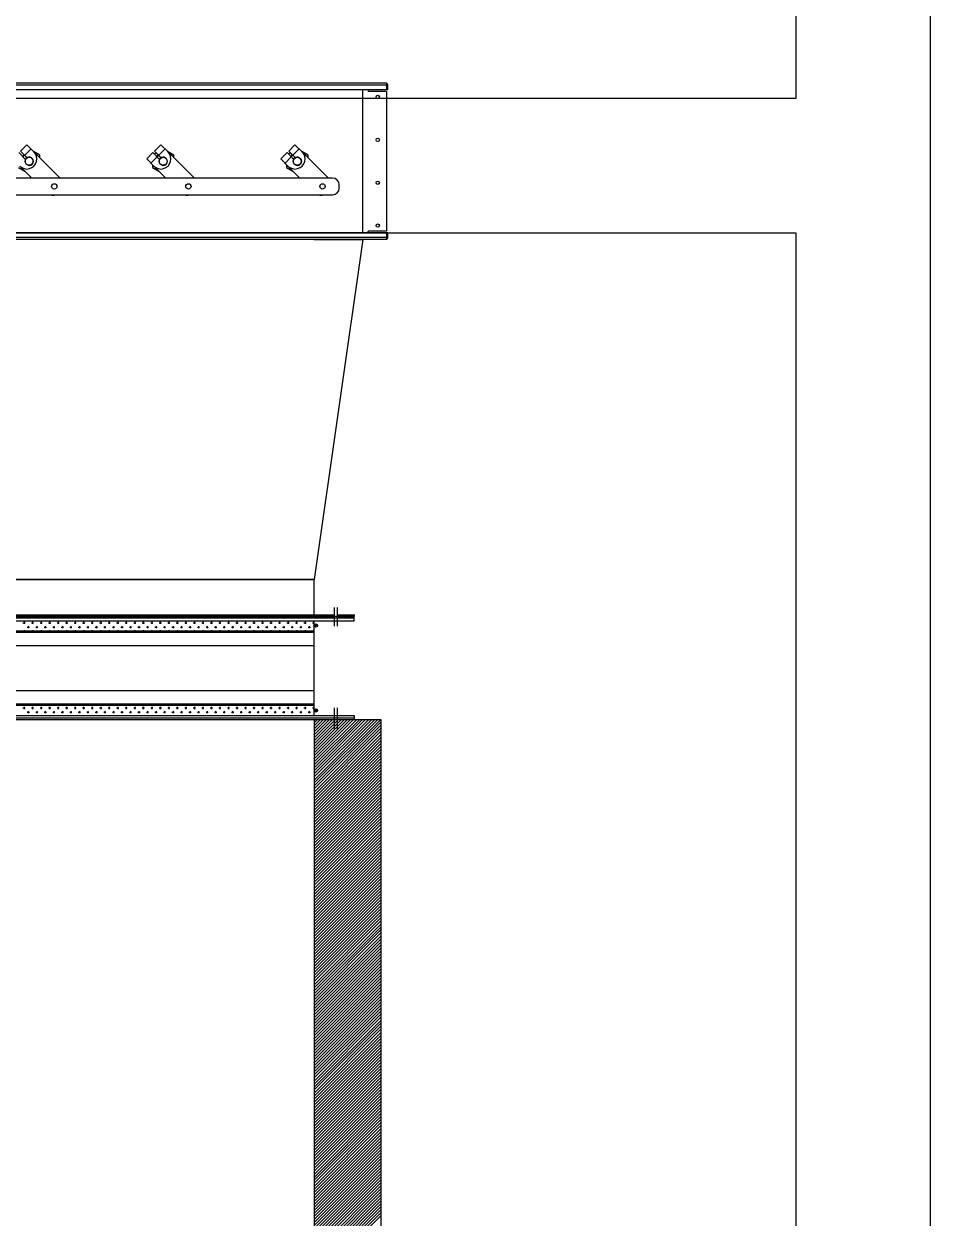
# Model space of a CAD drawing. Header units: millimetres. Extents: x -379292 to 1221486, y 92049 to 447512.
# Drawn here: x 127046 to 128398, y 212449 to 214230 of the extents above; entities that cross this region are included whole.
import ezdxf

# ---------------------------------------------------------------- set-up
doc = ezdxf.new("R2010")
doc.units = ezdxf.units.MM
doc.layers.add('05_WALL', color=3, linetype='Continuous')
doc.layers.add('_Systemair', color=3, linetype='Continuous', lineweight=30)
doc.layers.add('_Systemair Ventilation Equipments', color=7, linetype='Continuous', lineweight=30)

# ---------------------------------------------------------------- blocks, each defined once
blk = doc.blocks.new('GFL 1250')
at = {"layer": '_Systemair Ventilation Equipments', "color": 8}
for p, q in [((12063.17, 3746.23), (12063.17, 3748.73)), ((12063.42, 3748.73), (12063.17, 3748.73)), ((12063.42, 3748.73), (12063.17, 3748.73)), ((12063.42, 3746.23), (12063.42, 3748.73)), ((12063.42, 3746.23), (12063.17, 3746.23)), ((12063.17, 3614.68), (12063.17, 3745.78)), ((12063.42, 3745.78), (12063.17, 3745.78)), ((12063.42, 3614.68), (12063.42, 3745.78)), ((12057.92, 3617.73), (12057.92, 3742.73)), ((12063.22, 3742.73), (12057.92, 3742.73))]:
    blk.add_line(p, q, dxfattribs=at)
blk = doc.blocks.new('RSA 1250')
at = {"layer": '_Systemair Ventilation Equipments', "color": 8}
for p, q in [((12228.56, 3752.73), (12103.56, 3752.73)), ((12103.56, 3752.73), (12103.56, 3607.73)), ((12103.56, 3752.73), (12103.56, 3742.73)), ((12113.44, 3742.73), (12103.56, 3752.62)), ((12112.99, 3742.73), (12103.56, 3752.17)), ((12112.55, 3742.73), (12103.56, 3751.72)), ((12113.89, 3742.73), (12103.89, 3752.73)), ((12114.34, 3742.73), (12104.34, 3752.73)), ((12114.79, 3742.73), (12104.79, 3752.73)), ((12115.24, 3742.73), (12105.24, 3752.73)), ((12115.69, 3742.73), (12105.69, 3752.73)), ((12116.14, 3742.73), (12106.14, 3752.73)), ((12116.59, 3742.73), (12106.59, 3752.73)), ((12117.04, 3742.73), (12107.04, 3752.73)), ((12117.49, 3742.73), (12107.49, 3752.73)), ((12117.93, 3742.73), (12107.93, 3752.73)), ((12118.38, 3742.73), (12108.38, 3752.73)), ((12118.83, 3742.73), (12108.83, 3752.73)), ((12119.28, 3742.73), (12109.28, 3752.73)), ((12119.73, 3742.73), (12109.73, 3752.73)), ((12120.18, 3742.73), (12110.18, 3752.73)), ((12120.63, 3742.73), (12110.63, 3752.73)), ((12121.08, 3742.73), (12111.08, 3752.73)), ((12121.53, 3742.73), (12111.53, 3752.73)), ((12121.98, 3742.73), (12111.98, 3752.73)), ((12122.42, 3742.73), (12112.42, 3752.73)), ((12122.87, 3742.73), (12112.87, 3752.73)), ((12123.32, 3742.73), (12113.32, 3752.73)), ((12123.77, 3742.73), (12113.77, 3752.73)), ((12124.22, 3742.73), (12114.22, 3752.73)), ((12124.67, 3742.73), (12114.67, 3752.73)), ((12125.12, 3742.73), (12115.12, 3752.73)), ((12125.57, 3742.73), (12115.57, 3752.73)), ((12126.02, 3742.73), (12116.02, 3752.73)), ((12126.47, 3742.73), (12116.47, 3752.73)), ((12126.91, 3742.73), (12116.91, 3752.73)), ((12127.36, 3742.73), (12117.36, 3752.73)), ((12127.81, 3742.73), (12117.81, 3752.73)), ((12128.26, 3742.73), (12118.26, 3752.73)), ((12128.71, 3742.73), (12118.71, 3752.73)), ((12129.16, 3742.73), (12119.16, 3752.73)), ((12129.61, 3742.73), (12119.61, 3752.73)), ((12130.06, 3742.73), (12120.06, 3752.73)), ((12130.51, 3742.73), (12120.51, 3752.73)), ((12130.96, 3742.73), (12120.96, 3752.73)), ((12131.4, 3742.73), (12121.4, 3752.73)), ((12131.85, 3742.73), (12121.85, 3752.73)), ((12132.3, 3742.73), (12122.3, 3752.73)), ((12132.75, 3742.73), (12122.75, 3752.73)), ((12133.2, 3742.73), (12123.2, 3752.73)), ((12133.65, 3742.73), (12123.65, 3752.73)), ((12134.1, 3742.73), (12124.1, 3752.73)), ((12134.55, 3742.73), (12124.55, 3752.73)), ((12135, 3742.73), (12125, 3752.73)), ((12135.45, 3742.73), (12125.45, 3752.73)), ((12135.89, 3742.73), (12125.89, 3752.73)), ((12136.34, 3742.73), (12126.34, 3752.73)), ((12136.79, 3742.73), (12126.79, 3752.73)), ((12137.24, 3742.73), (12127.24, 3752.73)), ((12137.69, 3742.73), (12127.69, 3752.73)), ((12138.14, 3742.73), (12128.14, 3752.73)), ((12138.59, 3742.73), (12128.59, 3752.73)), ((12139.04, 3742.73), (12129.04, 3752.73)), ((12139.49, 3742.73), (12129.49, 3752.73)), ((12139.94, 3742.73), (12129.94, 3752.73)), ((12140.38, 3742.73), (12130.38, 3752.73)), ((12140.83, 3742.73), (12130.83, 3752.73)), ((12141.28, 3742.73), (12131.28, 3752.73)), ((12141.73, 3742.73), (12131.73, 3752.73)), ((12142.18, 3742.73), (12132.18, 3752.73)), ((12142.63, 3742.73), (12132.63, 3752.73)), ((12143.08, 3742.73), (12133.08, 3752.73)), ((12143.53, 3742.73), (12133.53, 3752.73)), ((12143.98, 3742.73), (12133.98, 3752.73)), ((12144.43, 3742.73), (12134.43, 3752.73)), ((12144.87, 3742.73), (12134.87, 3752.73)), ((12145.32, 3742.73), (12135.32, 3752.73)), ((12145.77, 3742.73), (12135.77, 3752.73)), ((12146.22, 3742.73), (12136.22, 3752.73)), ((12146.67, 3742.73), (12136.67, 3752.73)), ((12147.12, 3742.73), (12137.12, 3752.73)), ((12147.57, 3742.73), (12137.57, 3752.73)), ((12148.02, 3742.73), (12138.02, 3752.73)), ((12148.47, 3742.73), (12138.47, 3752.73)), ((12148.92, 3742.73), (12138.92, 3752.73)), ((12149.36, 3742.73), (12139.36, 3752.73)), ((12149.81, 3742.73), (12139.81, 3752.73)), ((12150.26, 3742.73), (12140.26, 3752.73)), ((12150.71, 3742.73), (12140.71, 3752.73)), ((12151.16, 3742.73), (12141.16, 3752.73)), ((12151.61, 3742.73), (12141.61, 3752.73)), ((12152.06, 3742.73), (12142.06, 3752.73)), ((12152.51, 3742.73), (12142.51, 3752.73)), ((12152.96, 3742.73), (12142.96, 3752.73)), ((12153.41, 3742.73), (12143.41, 3752.73)), ((12153.86, 3742.73), (12143.86, 3752.73)), ((12154.3, 3742.73), (12144.3, 3752.73)), ((12154.75, 3742.73), (12144.75, 3752.73)), ((12155.2, 3742.73), (12145.2, 3752.73)), ((12155.65, 3742.73), (12145.65, 3752.73)), ((12156.1, 3742.73), (12146.1, 3752.73)), ((12156.55, 3742.73), (12146.55, 3752.73)), ((12157, 3742.73), (12147, 3752.73)), ((12157.45, 3742.73), (12147.45, 3752.73)), ((12157.9, 3742.73), (12147.9, 3752.73)), ((12158.35, 3742.73), (12148.35, 3752.73)), ((12158.79, 3742.73), (12148.79, 3752.73)), ((12159.24, 3742.73), (12149.24, 3752.73)), ((12159.69, 3742.73), (12149.69, 3752.73)), ((12160.14, 3742.73), (12150.14, 3752.73)), ((12160.59, 3742.73), (12150.59, 3752.73)), ((12161.04, 3742.73), (12151.04, 3752.73)), ((12161.49, 3742.73), (12151.49, 3752.73)), ((12161.94, 3742.73), (12151.94, 3752.73)), ((12162.39, 3742.73), (12152.39, 3752.73)), ((12162.84, 3742.73), (12152.84, 3752.73)), ((12163.28, 3742.73), (12153.28, 3752.73)), ((12163.73, 3742.73), (12153.73, 3752.73)), ((12164.18, 3742.73), (12154.18, 3752.73)), ((12164.63, 3742.73), (12154.63, 3752.73)), ((12165.08, 3742.73), (12155.08, 3752.73)), ((12165.53, 3742.73), (12155.53, 3752.73)), ((12165.98, 3742.73), (12155.98, 3752.73)), ((12166.43, 3742.73), (12156.43, 3752.73)), ((12166.88, 3742.73), (12156.88, 3752.73)), ((12167.33, 3742.73), (12157.33, 3752.73)), ((12167.77, 3742.73), (12157.77, 3752.73)), ((12168.22, 3742.73), (12158.22, 3752.73)), ((12168.67, 3742.73), (12158.67, 3752.73)), ((12169.12, 3742.73), (12159.12, 3752.73)), ((12169.57, 3742.73), (12159.57, 3752.73)), ((12170.02, 3742.73), (12160.02, 3752.73)), ((12170.47, 3742.73), (12160.47, 3752.73)), ((12170.92, 3742.73), (12160.92, 3752.73)), ((12171.37, 3742.73), (12161.37, 3752.73)), ((12171.82, 3742.73), (12161.82, 3752.73)), ((12172.26, 3742.73), (12162.26, 3752.73)), ((12172.71, 3742.73), (12162.71, 3752.73)), ((12173.16, 3742.73), (12163.16, 3752.73)), ((12173.61, 3742.73), (12163.61, 3752.73)), ((12174.06, 3742.73), (12164.06, 3752.73)), ((12174.51, 3742.73), (12164.51, 3752.73)), ((12174.96, 3742.73), (12164.96, 3752.73)), ((12175.41, 3742.73), (12165.41, 3752.73)), ((12175.86, 3742.73), (12165.86, 3752.73)), ((12176.31, 3742.73), (12166.31, 3752.73)), ((12176.75, 3742.73), (12166.75, 3752.73)), ((12177.2, 3742.73), (12167.2, 3752.73)), ((12177.65, 3742.73), (12167.65, 3752.73)), ((12178.1, 3742.73), (12168.1, 3752.73)), ((12178.55, 3742.73), (12168.55, 3752.73)), ((12179, 3742.73), (12169, 3752.73)), ((12179.45, 3742.73), (12169.45, 3752.73)), ((12179.9, 3742.73), (12169.9, 3752.73)), ((12180.35, 3742.73), (12170.35, 3752.73)), ((12180.8, 3742.73), (12170.8, 3752.73)), ((12181.24, 3742.73), (12171.24, 3752.73)), ((12181.69, 3742.73), (12171.69, 3752.73)), ((12182.14, 3742.73), (12172.14, 3752.73)), ((12182.59, 3742.73), (12172.59, 3752.73)), ((12183.04, 3742.73), (12173.04, 3752.73)), ((12183.49, 3742.73), (12173.49, 3752.73)), ((12183.94, 3742.73), (12173.94, 3752.73)), ((12184.39, 3742.73), (12174.39, 3752.73)), ((12184.84, 3742.73), (12174.84, 3752.73)), ((12185.29, 3742.73), (12175.29, 3752.73)), ((12185.73, 3742.73), (12175.73, 3752.73)), ((12186.18, 3742.73), (12176.18, 3752.73)), ((12186.63, 3742.73), (12176.63, 3752.73)), ((12187.08, 3742.73), (12177.08, 3752.73)), ((12187.53, 3742.73), (12177.53, 3752.73)), ((12112.1, 3742.73), (12103.56, 3751.27)), ((12111.65, 3742.73), (12103.56, 3750.82)), ((12111.2, 3742.73), (12103.56, 3750.37)), ((12110.75, 3742.73), (12103.56, 3749.92)), ((12110.3, 3742.73), (12103.56, 3749.48)), ((12109.85, 3742.73), (12103.56, 3749.03)), ((12109.4, 3742.73), (12103.56, 3748.58)), ((12108.95, 3742.73), (12103.56, 3748.13)), ((12108.5, 3742.73), (12103.56, 3747.68)), ((12108.06, 3742.73), (12103.56, 3747.23)), ((12107.61, 3742.73), (12103.56, 3746.78)), ((12107.16, 3742.73), (12103.56, 3746.33)), ((12106.71, 3742.73), (12103.56, 3745.88)), ((12106.26, 3742.73), (12103.56, 3745.43)), ((12105.81, 3742.73), (12103.56, 3744.99)), ((12105.36, 3742.73), (12103.56, 3744.54)), ((12104.91, 3742.73), (12103.56, 3744.09)), ((12104.46, 3742.73), (12103.56, 3743.64)), ((12104.01, 3742.73), (12103.56, 3743.19)), ((12103.57, 3742.73), (12103.56, 3742.74)), ((12103.56, 3742.73), (12228.56, 3742.73))]:
    blk.add_line(p, q, dxfattribs=at)
blk = doc.blocks.new('EVH 1250')
at = {"layer": '_Systemair Ventilation Equipments', "color": 8}
for p, q in [((12307.23, 3748.71), (12307.23, 3611.71)), ((12307.88, 3748.71), (12307.23, 3748.71)), ((12307.48, 3748.71), (12307.48, 3611.71)), ((12307.88, 3611.71), (12307.88, 3748.71)), ((12321.98, 3611.71), (12321.98, 3748.71)), ((12321.98, 3748.71), (12322.63, 3748.71)), ((12322.38, 3748.71), (12322.38, 3611.71)), ((12322.63, 3748.71), (12322.63, 3611.71)), ((12308.68, 3746.21), (12305.91, 3746.21)), ((12308.68, 3745.77), (12305.91, 3745.77)), ((12324.2, 3746.21), (12320.83, 3746.21)), ((12324.2, 3745.77), (12320.83, 3745.77)), ((12321.98, 3742.75), (12307.88, 3742.75)), ((12308.17, 3742.49), (12308.17, 3742.75)), ((12308.67, 3743.23), (12308.35, 3742.91)), ((12308.81, 3743.09), (12308.49, 3742.77)), ((12309.35, 3617.75), (12309.35, 3742.75)), ((12309.55, 3617.75), (12309.55, 3742.75)), ((12311.55, 3617.75), (12311.55, 3742.75)), ((12318.28, 3617.75), (12318.28, 3742.75)), ((12320.28, 3617.75), (12320.28, 3742.75)), ((12320.48, 3617.75), (12320.48, 3742.75)), ((12321.98, 3742.75), (12320.53, 3742.75)), ((12320.87, 3742.49), (12320.87, 3742.75)), ((12321, 3743.09), (12321.32, 3742.77)), ((12321.14, 3743.23), (12321.46, 3742.91)), ((12308.01, 3742.65), (12308.33, 3742.65)), ((12308.01, 3741.38), (12308.33, 3741.38)), ((12308.17, 3741.22), (12308.17, 3741.54)), ((12308.65, 3742.01), (12308.96, 3742.01)), ((12308.81, 3741.85), (12308.81, 3742.17)), ((12308.81, 3740.58), (12308.81, 3740.9)), ((12309.28, 3742.65), (12309.35, 3742.65)), ((12309.28, 3741.38), (12309.35, 3741.38)), ((12320.71, 3742.65), (12321.03, 3742.65)), ((12320.71, 3741.38), (12321.03, 3741.38)), ((12320.87, 3741.22), (12320.87, 3741.54)), ((12321.35, 3742.01), (12321.66, 3742.01)), ((12321.51, 3741.85), (12321.51, 3742.17)), ((12321.51, 3740.58), (12321.51, 3740.9)), ((12308.01, 3740.11), (12308.33, 3740.11)), ((12308.17, 3739.95), (12308.17, 3740.27)), ((12308.65, 3740.74), (12308.96, 3740.74)), ((12308.65, 3739.47), (12308.96, 3739.47)), ((12308.81, 3739.31), (12308.81, 3739.63)), ((12309.28, 3740.11), (12309.35, 3740.11)), ((12320.71, 3740.11), (12321.03, 3740.11)), ((12320.87, 3739.95), (12320.87, 3740.27)), ((12321.35, 3740.74), (12321.66, 3740.74)), ((12321.35, 3739.47), (12321.66, 3739.47)), ((12321.51, 3739.31), (12321.51, 3739.63)), ((12308.01, 3738.84), (12308.33, 3738.84)), ((12308.01, 3737.57), (12308.33, 3737.57)), ((12308.17, 3738.68), (12308.17, 3739)), ((12308.17, 3737.41), (12308.17, 3737.73)), ((12308.65, 3738.2), (12308.96, 3738.2)), ((12308.81, 3738.04), (12308.81, 3738.36)), ((12309.28, 3738.84), (12309.35, 3738.84)), ((12309.28, 3737.57), (12309.35, 3737.57)), ((12320.71, 3738.84), (12321.03, 3738.84)), ((12320.71, 3737.57), (12321.03, 3737.57)), ((12320.87, 3738.68), (12320.87, 3739)), ((12320.87, 3737.41), (12320.87, 3737.73)), ((12321.35, 3738.2), (12321.66, 3738.2)), ((12321.51, 3738.04), (12321.51, 3738.36)), ((12308.01, 3736.3), (12308.33, 3736.3)), ((12308.17, 3736.14), (12308.17, 3736.46)), ((12308.65, 3736.93), (12308.96, 3736.93)), ((12308.65, 3735.66), (12308.96, 3735.66)), ((12308.81, 3736.77), (12308.81, 3737.09)), ((12308.81, 3735.5), (12308.81, 3735.82)), ((12309.28, 3736.3), (12309.35, 3736.3)), ((12320.71, 3736.3), (12321.03, 3736.3)), ((12320.87, 3736.14), (12320.87, 3736.46)), ((12321.35, 3736.93), (12321.66, 3736.93)), ((12321.35, 3735.66), (12321.66, 3735.66)), ((12321.51, 3736.77), (12321.51, 3737.09)), ((12321.51, 3735.5), (12321.51, 3735.82)), ((12308.01, 3735.03), (12308.33, 3735.03)), ((12308.01, 3733.76), (12308.33, 3733.76)), ((12308.17, 3734.87), (12308.17, 3735.19)), ((12308.17, 3733.6), (12308.17, 3733.92)), ((12308.65, 3734.39), (12308.96, 3734.39)), ((12308.81, 3734.23), (12308.81, 3734.55)), ((12309.28, 3735.03), (12309.34, 3735.03)), ((12309.28, 3733.76), (12309.34, 3733.76)), ((12320.71, 3735.03), (12321.03, 3735.03)), ((12320.71, 3733.76), (12321.03, 3733.76)), ((12320.87, 3734.87), (12320.87, 3735.19)), ((12320.87, 3733.6), (12320.87, 3733.92)), ((12321.35, 3734.39), (12321.66, 3734.39)), ((12321.51, 3734.23), (12321.51, 3734.55)), ((12308.01, 3732.49), (12308.33, 3732.49)), ((12308.17, 3732.33), (12308.17, 3732.65)), ((12308.65, 3733.12), (12308.96, 3733.12)), ((12308.81, 3732.96), (12308.81, 3733.28)), ((12308.81, 3731.69), (12308.81, 3732.01)), ((12309.28, 3732.49), (12309.34, 3732.49)), ((12320.71, 3732.49), (12321.03, 3732.49)), ((12320.87, 3732.33), (12320.87, 3732.65)), ((12321.35, 3733.12), (12321.66, 3733.12)), ((12321.51, 3732.96), (12321.51, 3733.28)), ((12321.51, 3731.69), (12321.51, 3732.01)), ((12321.98, 3732.49), (12321.98, 3732.49)), ((12308.01, 3731.22), (12308.33, 3731.22)), ((12308.17, 3731.06), (12308.17, 3731.38)), ((12308.65, 3731.85), (12308.96, 3731.85)), ((12308.65, 3730.58), (12308.96, 3730.58)), ((12308.81, 3730.42), (12308.81, 3730.74)), ((12309.28, 3731.22), (12309.34, 3731.22)), ((12320.71, 3731.22), (12321.03, 3731.22)), ((12320.87, 3731.06), (12320.87, 3731.38)), ((12321.35, 3731.85), (12321.66, 3731.85)), ((12321.35, 3730.58), (12321.66, 3730.58)), ((12321.51, 3730.42), (12321.51, 3730.74)), ((12321.98, 3731.22), (12321.98, 3731.22)), ((12308.01, 3729.95), (12308.33, 3729.95)), ((12308.01, 3728.68), (12308.33, 3728.68)), ((12308.17, 3729.79), (12308.17, 3730.11)), ((12308.17, 3728.52), (12308.17, 3728.84)), ((12308.65, 3729.31), (12308.96, 3729.31)), ((12308.81, 3729.15), (12308.81, 3729.47)), ((12309.28, 3729.95), (12309.34, 3729.95)), ((12309.28, 3728.68), (12309.34, 3728.68)), ((12320.71, 3729.95), (12321.03, 3729.95)), ((12320.71, 3728.68), (12321.03, 3728.68)), ((12320.87, 3729.79), (12320.87, 3730.11)), ((12320.87, 3728.52), (12320.87, 3728.84)), ((12321.35, 3729.31), (12321.66, 3729.31)), ((12321.51, 3729.15), (12321.51, 3729.47)), ((12321.98, 3729.95), (12321.98, 3729.95)), ((12321.98, 3728.68), (12321.98, 3728.68)), ((12308.01, 3727.41), (12308.33, 3727.41)), ((12308.17, 3727.25), (12308.17, 3727.57)), ((12308.65, 3728.04), (12308.96, 3728.04)), ((12308.65, 3726.77), (12308.96, 3726.77)), ((12308.81, 3727.88), (12308.81, 3728.2)), ((12308.81, 3726.61), (12308.81, 3726.93)), ((12309.28, 3727.41), (12309.34, 3727.41)), ((12320.71, 3727.41), (12321.03, 3727.41)), ((12320.87, 3727.25), (12320.87, 3727.57)), ((12321.35, 3728.04), (12321.66, 3728.04)), ((12321.35, 3726.77), (12321.66, 3726.77)), ((12321.51, 3727.88), (12321.51, 3728.2)), ((12321.51, 3726.61), (12321.51, 3726.93)), ((12321.98, 3727.41), (12321.98, 3727.41)), ((12308.01, 3726.14), (12308.33, 3726.14)), ((12308.01, 3724.87), (12308.33, 3724.87)), ((12308.17, 3725.98), (12308.17, 3726.3)), ((12308.17, 3724.71), (12308.17, 3725.03)), ((12308.65, 3725.5), (12308.96, 3725.5)), ((12308.81, 3725.34), (12308.81, 3725.66)), ((12309.28, 3726.14), (12309.34, 3726.14)), ((12309.28, 3724.87), (12309.34, 3724.87)), ((12320.71, 3726.14), (12321.03, 3726.14)), ((12320.71, 3724.87), (12321.03, 3724.87)), ((12320.87, 3725.98), (12320.87, 3726.3)), ((12320.87, 3724.71), (12320.87, 3725.03)), ((12321.35, 3725.5), (12321.66, 3725.5)), ((12321.51, 3725.34), (12321.51, 3725.66)), ((12321.98, 3726.14), (12321.98, 3726.14)), ((12321.98, 3724.87), (12321.99, 3724.87)), ((12308.01, 3723.6), (12308.33, 3723.6)), ((12308.17, 3723.44), (12308.17, 3723.76)), ((12308.65, 3724.23), (12308.96, 3724.23)), ((12308.81, 3724.07), (12308.81, 3724.39)), ((12308.81, 3722.8), (12308.81, 3723.12)), ((12309.28, 3723.6), (12309.34, 3723.6)), ((12320.71, 3723.6), (12321.03, 3723.6)), ((12320.87, 3723.44), (12320.87, 3723.76)), ((12321.35, 3724.23), (12321.66, 3724.23)), ((12321.51, 3724.07), (12321.51, 3724.39)), ((12321.51, 3722.8), (12321.51, 3723.12)), ((12321.98, 3723.6), (12321.99, 3723.6)), ((12308.01, 3722.33), (12308.33, 3722.33)), ((12308.17, 3722.17), (12308.17, 3722.49)), ((12308.65, 3722.96), (12308.96, 3722.96)), ((12308.65, 3721.69), (12308.96, 3721.69)), ((12308.81, 3721.53), (12308.81, 3721.85)), ((12309.28, 3722.33), (12309.33, 3722.33)), ((12320.71, 3722.33), (12321.03, 3722.33)), ((12320.87, 3722.17), (12320.87, 3722.49)), ((12321.35, 3722.96), (12321.66, 3722.96)), ((12321.35, 3721.69), (12321.66, 3721.69)), ((12321.51, 3721.53), (12321.51, 3721.85)), ((12321.98, 3722.33), (12321.99, 3722.33)), ((12308.01, 3721.06), (12308.33, 3721.06)), ((12308.01, 3719.79), (12308.33, 3719.79)), ((12308.17, 3720.9), (12308.17, 3721.22)), ((12308.17, 3719.63), (12308.17, 3719.95)), ((12308.65, 3720.42), (12308.96, 3720.42)), ((12308.81, 3720.26), (12308.81, 3720.58)), ((12309.28, 3721.06), (12309.33, 3721.06)), ((12309.28, 3719.79), (12309.33, 3719.79)), ((12320.71, 3721.06), (12321.03, 3721.06)), ((12320.71, 3719.79), (12321.03, 3719.79)), ((12320.87, 3720.9), (12320.87, 3721.22)), ((12320.87, 3719.63), (12320.87, 3719.95)), ((12321.35, 3720.42), (12321.66, 3720.42)), ((12321.51, 3720.26), (12321.51, 3720.58)), ((12321.98, 3721.06), (12321.99, 3721.06)), ((12321.98, 3719.79), (12321.99, 3719.79)), ((12308.01, 3718.52), (12308.33, 3718.52)), ((12308.17, 3718.36), (12308.17, 3718.68)), ((12308.65, 3719.15), (12308.96, 3719.15)), ((12308.65, 3717.88), (12308.96, 3717.88)), ((12308.81, 3718.99), (12308.81, 3719.31)), ((12308.81, 3717.72), (12308.81, 3718.04)), ((12309.28, 3718.52), (12309.33, 3718.52)), ((12320.71, 3718.52), (12321.03, 3718.52)), ((12320.87, 3718.36), (12320.87, 3718.68)), ((12321.35, 3719.15), (12321.66, 3719.15)), ((12321.35, 3717.88), (12321.66, 3717.88)), ((12321.51, 3718.99), (12321.51, 3719.31)), ((12321.51, 3717.72), (12321.51, 3718.04)), ((12321.98, 3718.52), (12321.99, 3718.52)), ((12308.01, 3717.25), (12308.33, 3717.25)), ((12308.01, 3715.98), (12308.33, 3715.98)), ((12308.17, 3717.09), (12308.17, 3717.41)), ((12308.17, 3715.82), (12308.17, 3716.14)), ((12308.65, 3716.61), (12308.96, 3716.61)), ((12308.81, 3716.45), (12308.81, 3716.77)), ((12309.28, 3717.25), (12309.33, 3717.25)), ((12309.28, 3715.98), (12309.33, 3715.98)), ((12320.71, 3717.25), (12321.03, 3717.25)), ((12320.71, 3715.98), (12321.03, 3715.98)), ((12320.87, 3717.09), (12320.87, 3717.41)), ((12320.87, 3715.82), (12320.87, 3716.14)), ((12321.35, 3716.61), (12321.66, 3716.61)), ((12321.51, 3716.45), (12321.51, 3716.77)), ((12321.98, 3717.25), (12321.99, 3717.25)), ((12321.98, 3715.98), (12321.99, 3715.98)), ((12308.01, 3714.71), (12308.33, 3714.71)), ((12308.17, 3714.55), (12308.17, 3714.87)), ((12308.65, 3715.34), (12308.96, 3715.34)), ((12308.81, 3715.18), (12308.81, 3715.5)), ((12308.81, 3713.91), (12308.81, 3714.23)), ((12309.28, 3714.71), (12309.33, 3714.71)), ((12320.71, 3714.71), (12321.03, 3714.71)), ((12320.87, 3714.55), (12320.87, 3714.87)), ((12321.35, 3715.34), (12321.66, 3715.34)), ((12321.51, 3715.18), (12321.51, 3715.5)), ((12321.51, 3713.91), (12321.51, 3714.23)), ((12321.98, 3714.71), (12321.99, 3714.71)), ((12308.01, 3713.44), (12308.33, 3713.44)), ((12308.17, 3713.28), (12308.17, 3713.6)), ((12308.65, 3714.07), (12308.96, 3714.07)), ((12308.65, 3712.8), (12308.96, 3712.8)), ((12308.81, 3712.64), (12308.81, 3712.96)), ((12309.28, 3713.44), (12309.33, 3713.44)), ((12320.71, 3713.44), (12321.03, 3713.44)), ((12320.87, 3713.28), (12320.87, 3713.6)), ((12321.35, 3714.07), (12321.66, 3714.07)), ((12321.35, 3712.8), (12321.66, 3712.8)), ((12321.51, 3712.64), (12321.51, 3712.96)), ((12321.98, 3713.44), (12321.99, 3713.44)), ((12308.01, 3712.17), (12308.33, 3712.17)), ((12308.01, 3710.9), (12308.33, 3710.9)), ((12308.17, 3712.01), (12308.17, 3712.33)), ((12308.17, 3710.74), (12308.17, 3711.06)), ((12308.65, 3711.53), (12308.96, 3711.53)), ((12308.81, 3711.37), (12308.81, 3711.69)), ((12309.28, 3712.17), (12309.33, 3712.17)), ((12309.28, 3710.9), (12309.32, 3710.9)), ((12320.71, 3712.17), (12321.03, 3712.17)), ((12320.71, 3710.9), (12321.03, 3710.9)), ((12320.87, 3712.01), (12320.87, 3712.33)), ((12320.87, 3710.74), (12320.87, 3711.06)), ((12321.35, 3711.53), (12321.66, 3711.53)), ((12321.51, 3711.37), (12321.51, 3711.69)), ((12321.98, 3712.17), (12321.99, 3712.17)), ((12321.98, 3710.9), (12321.99, 3710.9)), ((12308.01, 3709.63), (12308.33, 3709.63)), ((12308.17, 3709.47), (12308.17, 3709.79)), ((12308.65, 3710.26), (12308.96, 3710.26)), ((12308.65, 3708.99), (12308.96, 3708.99)), ((12308.81, 3710.1), (12308.81, 3710.42)), ((12308.81, 3708.83), (12308.81, 3709.15)), ((12309.28, 3709.63), (12309.32, 3709.63)), ((12320.71, 3709.63), (12321.03, 3709.63)), ((12320.87, 3709.47), (12320.87, 3709.79)), ((12321.35, 3710.26), (12321.66, 3710.26)), ((12321.35, 3708.99), (12321.66, 3708.99)), ((12321.51, 3710.1), (12321.51, 3710.42)), ((12321.51, 3708.83), (12321.51, 3709.15)), ((12321.98, 3709.63), (12321.99, 3709.63)), ((12308.01, 3708.36), (12308.33, 3708.36)), ((12308.01, 3707.09), (12308.33, 3707.09)), ((12308.17, 3708.2), (12308.17, 3708.52)), ((12308.17, 3706.93), (12308.17, 3707.25)), ((12308.65, 3707.72), (12308.96, 3707.72)), ((12308.81, 3707.56), (12308.81, 3707.88)), ((12309.28, 3708.36), (12309.32, 3708.36)), ((12309.28, 3707.09), (12309.32, 3707.09)), ((12320.71, 3708.36), (12321.03, 3708.36)), ((12320.71, 3707.09), (12321.03, 3707.09)), ((12320.87, 3708.2), (12320.87, 3708.52)), ((12320.87, 3706.93), (12320.87, 3707.25)), ((12321.35, 3707.72), (12321.66, 3707.72)), ((12321.51, 3707.56), (12321.51, 3707.88)), ((12321.98, 3708.36), (12321.99, 3708.36)), ((12321.98, 3707.09), (12321.99, 3707.09)), ((12308.01, 3705.82), (12308.33, 3705.82)), ((12308.17, 3705.66), (12308.17, 3705.98)), ((12308.65, 3706.45), (12308.96, 3706.45)), ((12308.81, 3706.29), (12308.81, 3706.61)), ((12308.81, 3705.02), (12308.81, 3705.34)), ((12309.28, 3705.82), (12309.32, 3705.82)), ((12320.71, 3705.82), (12321.03, 3705.82)), ((12320.87, 3705.66), (12320.87, 3705.98)), ((12321.35, 3706.45), (12321.66, 3706.45)), ((12321.51, 3706.29), (12321.51, 3706.61)), ((12321.51, 3705.02), (12321.51, 3705.34)), ((12321.98, 3705.82), (12321.99, 3705.82)), ((12308.01, 3704.55), (12308.33, 3704.55)), ((12308.17, 3704.39), (12308.17, 3704.71)), ((12308.65, 3705.18), (12308.96, 3705.18)), ((12308.65, 3703.91), (12308.96, 3703.91)), ((12308.81, 3703.75), (12308.81, 3704.07)), ((12309.28, 3704.55), (12309.32, 3704.55)), ((12320.71, 3704.55), (12321.03, 3704.55)), ((12320.87, 3704.39), (12320.87, 3704.71)), ((12321.35, 3705.18), (12321.66, 3705.18)), ((12321.35, 3703.91), (12321.66, 3703.91)), ((12321.51, 3703.75), (12321.51, 3704.07)), ((12321.98, 3704.55), (12321.99, 3704.55)), ((12308.01, 3703.28), (12308.33, 3703.28)), ((12308.01, 3702.01), (12308.33, 3702.01)), ((12308.17, 3703.12), (12308.17, 3703.44)), ((12308.17, 3701.85), (12308.17, 3702.17)), ((12308.65, 3702.64), (12308.96, 3702.64)), ((12308.81, 3702.48), (12308.81, 3702.8)), ((12309.28, 3703.28), (12309.32, 3703.28)), ((12309.28, 3702.01), (12309.32, 3702.01)), ((12320.71, 3703.28), (12321.03, 3703.28)), ((12320.71, 3702.01), (12321.03, 3702.01)), ((12320.87, 3703.12), (12320.87, 3703.44)), ((12320.87, 3701.85), (12320.87, 3702.17)), ((12321.35, 3702.64), (12321.66, 3702.64)), ((12321.51, 3702.48), (12321.51, 3702.8)), ((12321.98, 3703.28), (12321.99, 3703.28)), ((12321.98, 3702.01), (12321.99, 3702.01)), ((12308.01, 3700.74), (12308.33, 3700.74)), ((12308.17, 3700.58), (12308.17, 3700.9)), ((12308.65, 3701.37), (12308.96, 3701.37)), ((12308.65, 3700.1), (12308.96, 3700.1)), ((12308.81, 3701.21), (12308.81, 3701.53)), ((12308.81, 3699.94), (12308.81, 3700.26)), ((12309.28, 3700.74), (12309.32, 3700.74)), ((12320.71, 3700.74), (12321.03, 3700.74)), ((12320.87, 3700.58), (12320.87, 3700.9)), ((12321.35, 3701.37), (12321.66, 3701.37)), ((12321.35, 3700.1), (12321.66, 3700.1)), ((12321.51, 3701.21), (12321.51, 3701.53)), ((12321.51, 3699.94), (12321.51, 3700.26)), ((12321.98, 3700.74), (12321.99, 3700.74)), ((12308.01, 3699.47), (12308.33, 3699.47)), ((12308.17, 3699.31), (12308.17, 3699.63)), ((12309.28, 3699.47), (12309.32, 3699.47)), ((12320.71, 3699.47), (12321.03, 3699.47)), ((12320.87, 3699.31), (12320.87, 3699.63)), ((12321.98, 3699.47), (12321.99, 3699.47))]:
    blk.add_line(p, q, dxfattribs=at)
for centre in [(12308.58, 3743), (12321.23, 3743)]:
    blk.add_circle(centre, 0.25, dxfattribs=at)
blk = doc.blocks.new('GDD 1250')
at = {"layer": '_Systemair Ventilation Equipments', "color": 8, "linetype": 'Continuous'}
for p, q in [((12625.02, 1429.51), (12625.02, 1282.91)), ((12625.02, 1429.51), (12626.02, 1429.51)), ((12625.32, 1429.71), (12625.32, 1429.51)), ((12626.02, 1429.71), (12625.32, 1429.71)), ((12625.32, 1429.51), (12625.32, 1282.91)), ((12626.02, 1429.71), (12626.02, 1429.51)), ((12626.02, 1429.51), (12626.02, 1282.91)), ((12626.27, 1429.51), (12626.27, 1426.75)), ((12626.27, 1429.51), (12647.07, 1429.51)), ((12647.07, 1429.51), (12647.07, 1426.75)), ((12647.32, 1429.71), (12647.32, 1429.51)), ((12648.02, 1429.71), (12647.32, 1429.71)), ((12647.32, 1429.51), (12647.32, 1282.91)), ((12647.32, 1429.51), (12648.32, 1429.51)), ((12648.02, 1429.71), (12648.02, 1429.51)), ((12648.02, 1429.51), (12648.02, 1282.91)), ((12648.32, 1429.51), (12648.32, 1282.91)), ((12626.02, 1426.75), (12626.27, 1426.75)), ((12647.32, 1425.96), (12626.02, 1425.96)), ((12647.32, 1426.75), (12647.07, 1426.75)), ((12640.67, 1422.46), (12640.17, 1422.46)), ((12639.15, 1420.81), (12635.26, 1416.92)), ((12639.17, 1421.46), (12639.17, 1298.46)), ((12641.67, 1298.46), (12641.67, 1421.46)), ((12634.2, 1415.86), (12635.26, 1416.92)), ((12634.83, 1416.49), (12635.77, 1415.56)), ((12635.75, 1417.81), (12635.2, 1416.86)), ((12636.15, 1417.81), (12635.75, 1417.81)), ((12637.38, 1414.8), (12639.17, 1416.59)), ((12634.2, 1415.86), (12635.14, 1414.92)), ((12635.14, 1414.92), (12636.13, 1415.92)), ((12635.38, 1414.67), (12636.38, 1415.67)), ((12635.38, 1414.67), (12636.32, 1413.74)), ((12635.41, 1415.2), (12635.59, 1414.88)), ((12636.02, 1415.31), (12636.96, 1414.37)), ((12636.32, 1413.74), (12637.38, 1414.8)), ((12637.19, 1414.61), (12637.6, 1414.61)), ((12637.6, 1414.61), (12638.15, 1415.56)), ((12639.15, 1400.81), (12635.26, 1396.92)), ((12634.2, 1395.86), (12635.26, 1396.92)), ((12635.75, 1397.81), (12635.2, 1396.86)), ((12636.15, 1397.81), (12635.75, 1397.81)), ((12634.2, 1395.86), (12635.14, 1394.92)), ((12634.83, 1396.49), (12635.77, 1395.56)), ((12635.14, 1394.92), (12636.13, 1395.92)), ((12635.38, 1394.67), (12636.38, 1395.67)), ((12635.41, 1395.2), (12635.59, 1394.88)), ((12636.02, 1395.31), (12636.96, 1394.37)), ((12637.38, 1394.8), (12639.17, 1396.59)), ((12637.6, 1394.61), (12638.15, 1395.56)), ((12635.38, 1394.67), (12636.32, 1393.74)), ((12636.32, 1393.74), (12637.38, 1394.8)), ((12637.19, 1394.61), (12637.6, 1394.61)), ((12639.15, 1380.81), (12635.26, 1376.92)), ((12635.75, 1377.81), (12635.2, 1376.86)), ((12636.15, 1377.81), (12635.75, 1377.81)), ((12634.2, 1375.86), (12635.26, 1376.92)), ((12634.2, 1375.86), (12635.14, 1374.92)), ((12634.83, 1376.49), (12635.77, 1375.56)), ((12635.14, 1374.92), (12636.13, 1375.92)), ((12635.38, 1374.67), (12636.38, 1375.67)), ((12637.38, 1374.8), (12639.17, 1376.59)), ((12637.6, 1374.61), (12638.15, 1375.56))]:
    blk.add_line(p, q, dxfattribs=at)
for centre, radius in [((12627.07, 1428.21), 0.25), ((12633.47, 1428.21), 0.25), ((12639.87, 1428.21), 0.25), ((12646.27, 1428.21), 0.25), ((12640.42, 1419.96), 0.4), ((12636.67, 1416.21), 0.6), ((12640.42, 1399.96), 0.4), ((12636.67, 1396.21), 0.6), ((12640.42, 1379.96), 0.4), ((12636.67, 1376.21), 0.6)]:
    blk.add_circle(centre, radius, dxfattribs=at)
for centre, radius, start, end in [((12625.32, 1429.41), 0.3, 90, 160.7025), ((12648.02, 1429.41), 0.3, 19.2975, 90), ((12640.17, 1421.46), 1, 90, 180), ((12640.67, 1421.46), 1, 0, 90), ((12640.21, 1419.75), 1.5, 133.8159, 135), ((12640.21, 1419.75), 1.5, 347.1742, 12.816), ((12636.32, 1415.86), 1.5, 315, 135), ((12636.67, 1416.21), 0.615, 241.5321, 208.4679), ((12636.67, 1416.21), 1.2, 216.6085, 233.3915), ((12636.67, 1416.21), 1.15, 216.2379, 233.7561), ((12636.67, 1416.21), 0.65, 209.3769, 240.6232), ((12640.21, 1399.75), 1.5, 133.8159, 135), ((12640.21, 1399.75), 1.5, 347.1742, 12.816), ((12636.32, 1395.86), 1.5, 315, 135), ((12636.67, 1396.21), 0.615, 241.5321, 208.4679), ((12636.67, 1396.21), 1.2, 216.6085, 233.3915), ((12636.67, 1396.21), 1.15, 216.2379, 233.7561), ((12636.67, 1396.21), 0.65, 209.3769, 240.6232), ((12640.21, 1379.75), 1.5, 133.8159, 135), ((12640.21, 1379.75), 1.5, 347.1742, 12.816), ((12636.32, 1375.86), 1.5, 315, 135), ((12636.67, 1376.21), 1.2, 216.6085, 233.3915), ((12636.67, 1376.21), 1.15, 216.2379, 233.7561), ((12636.67, 1376.21), 0.615, 241.5321, 208.4679), ((12636.67, 1376.21), 0.65, 209.3769, 240.6232)]:
    blk.add_arc(centre, radius, start, end, dxfattribs=at)
blk = doc.blocks.new('red1250')
at = {"layer": '_Systemair', "color": 8}
for p, q in [((15507.5, 2064.58), (15507.5, 2071.83)), ((15507.5, 2071.83), (15558.25, 2064.58)), ((15507.5, 2064.58), (15507.5, 1939.58)), ((15558.25, 2064.58), (15558.25, 1939.58))]:
    blk.add_line(p, q, dxfattribs=at)
blk = doc.blocks.new('OtoParkBodrumKatMimari')
at = {"layer": '05_WALL', "color": 8, "flags": 128}
for points in [[(71300, 116100), (71300, 116800), (76750, 116800), (76750, 106800), (71300, 106800), (71300, 107500)], [(71500, 116100), (71500, 116600), (76550, 116600), (76550, 113300), (71500, 113300)], [(71500, 113100), (76550, 113100), (76550, 107000), (71500, 107000), (71500, 107500)]]:
    blk.add_lwpolyline(points, dxfattribs=at)
at = {"layer": '_Systemair', "color": 7, "xscale": 10, "yscale": 10, "zscale": 10, "rotation": 270}
blk.add_blockref('red1250', (55185.5, 268165), dxfattribs=at)
at = {"layer": '_Systemair Ventilation Equipments', "xscale": 10, "yscale": 10, "zscale": 10, "rotation": 270}
for name, p in [('GDD 1250', (61644.2, 239573.2)), ('GFL 1250', (38404, 233161.7)), ('EVH 1250', (38404, 235599.8))]:
    blk.add_blockref(name, p, dxfattribs=at)
at = {"layer": '_Systemair Ventilation Equipments', "color": 8, "xscale": 10, "yscale": 10, "zscale": 10, "rotation": 270}
blk.add_blockref('RSA 1250', (38404, 233409.1), dxfattribs=at)

msp = doc.modelspace()

# ---------------------------------------------------------------- block references
at = {"color": 8}
msp.add_blockref('OtoParkBodrumKatMimari', (51648, 100818.8), dxfattribs=at)

doc.saveas('drawing.dxf')
